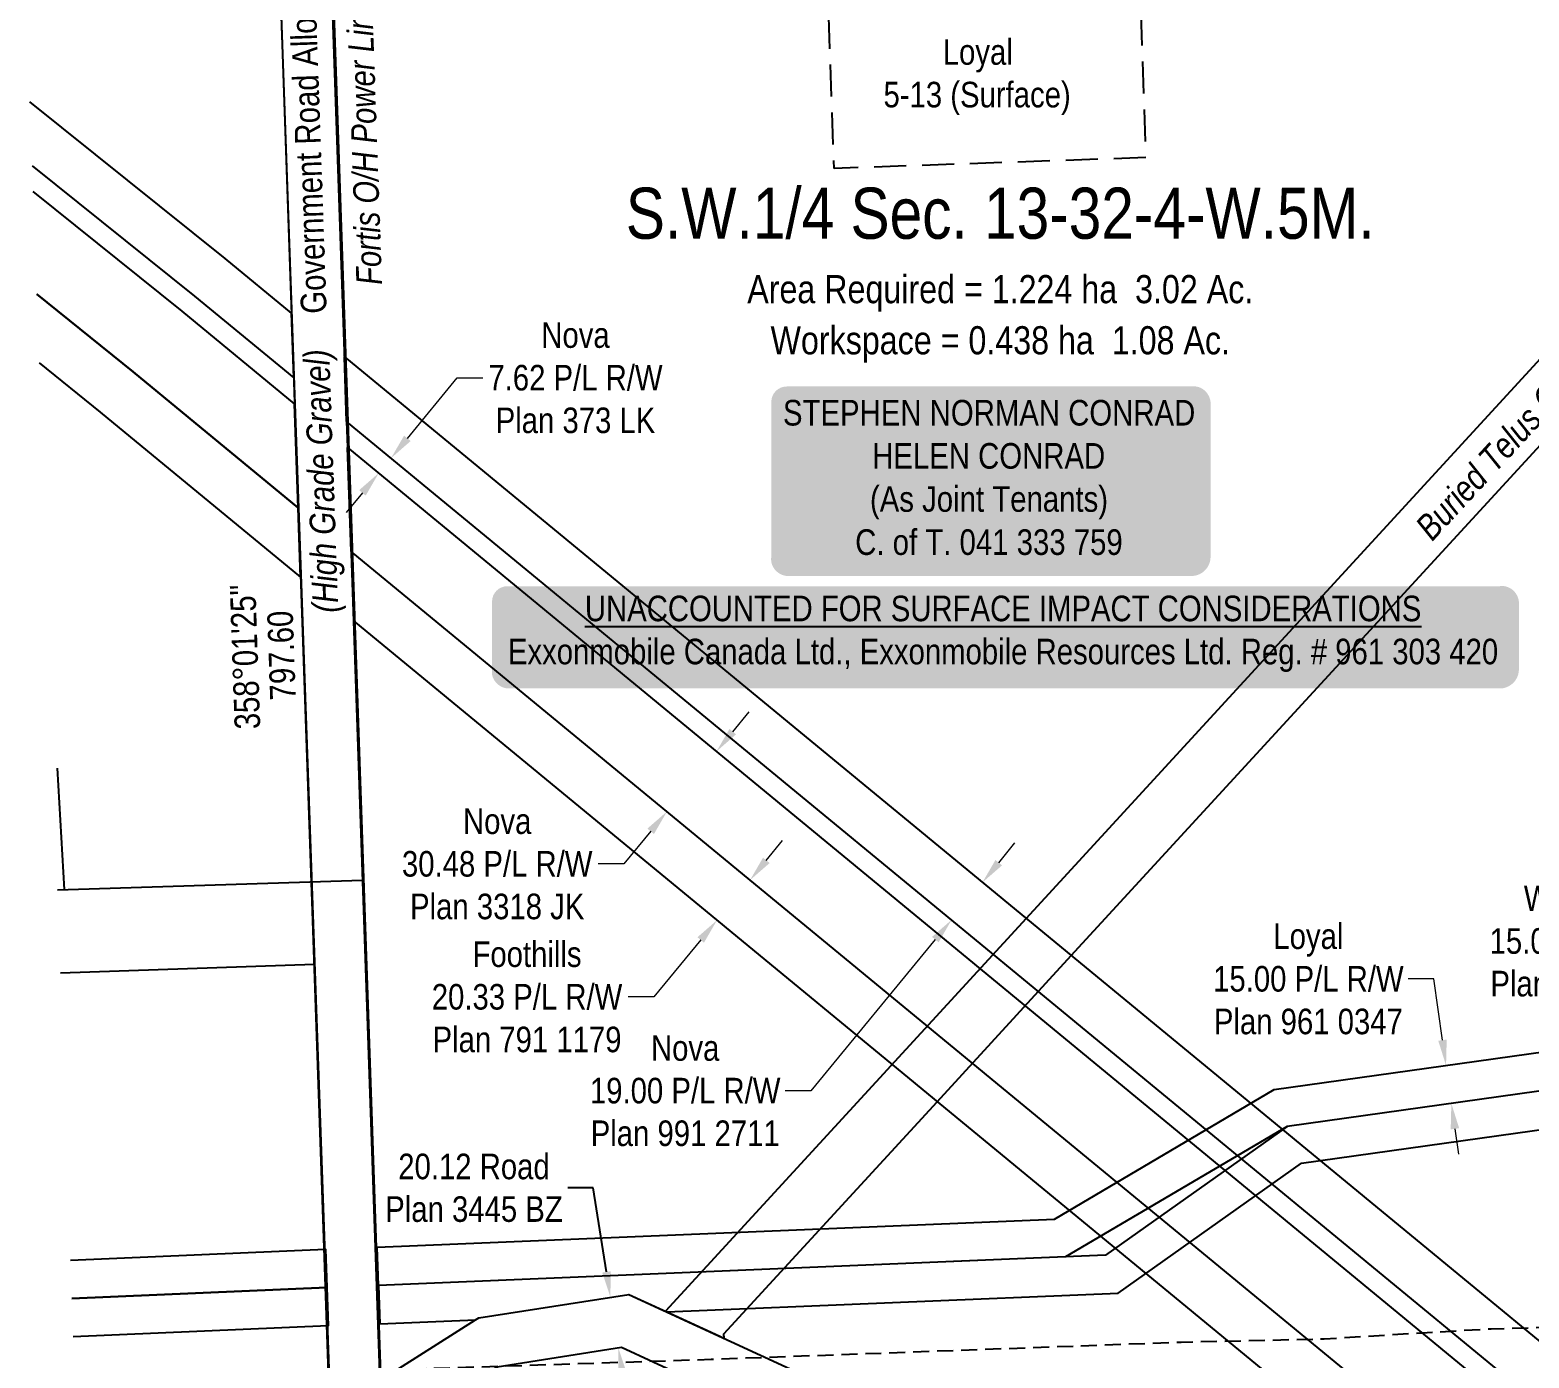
# Model space of a CAD drawing. Extents: x 675835 to 685285, y 5733153 to 5738077.
# Drawn here: x 675909 to 676495, y 5734878 to 5735397 of the extents above; entities that cross this region are included whole.
import ezdxf
from ezdxf.enums import TextEntityAlignment as Align

# ---------------------------------------------------------------- set-up
doc = ezdxf.new("R2010")
doc.units = 0
doc.header["$LTSCALE"] = 5
doc.header["$PDMODE"] = 34
doc.header["$PDSIZE"] = 0.03
doc.linetypes.add('foc-ACCESSROAD', pattern=[3.75, 2.5, -1.25])
doc.linetypes.add('UG_PIPE', pattern=[1.875, 1.25, -0.625])
doc.layers.get('Defpoints').update_dxf_attribs({"color": 9})
for name, color, linetype in [('AS-OWNER', 7, 'Continuous'), ('AS-PIPE-UG', 44, 'UG_PIPE'), ('AS-POWER', 104, 'foc-POWER'), ('AS-POWER-T', 104, 'Continuous'), ('AS-TELUS', 224, 'foc-TEL'), ('C-RW', 13, 'Continuous'), ('C-SYMBOL', 7, 'Continuous'), ('C-WS', 13, 'foc-ACCESSROAD'), ('CG-NOTES', 7, 'Continuous'), ('F-RW', 190, 'Continuous'), ('L-AREAREQUIRED', 7, 'Continuous'), ('L-AREAWORK', 5, 'Continuous'), ('L-BD', 7, 'Continuous'), ('L-ROAD-T', 7, 'Continuous'), ('L-SEC', 7, 'Continuous'), ('L-TITLEDB', 4, 'Continuous'), ('L-TITLEDB-T', 4, 'Continuous')]:
    doc.layers.add(name, color=color, linetype=linetype)
for name, color, linetype, lineweight in [('C-RW-T', 13, 'Continuous', 9), ('C-WS-T', 13, 'Continuous', 9), ('F-RW-T', 190, 'Continuous', 9), ('T-TEXT', 48, 'Continuous', 18)]:
    doc.layers.add(name, color=color, linetype=linetype, lineweight=lineweight)
doc.styles.add('100L', font='ARIALN.TTF', dxfattribs={"height": 11})
doc.styles.add('175L', font='ARIALN.TTF', dxfattribs={"height": 20})
doc.styles.add('80', font='ARIALN.TTF', dxfattribs={"height": 10})
doc.styles.add('80CG', font='ARIALN.TTF', dxfattribs={"height": 10})
doc.styles.add('80L', font='ARIALN.TTF', dxfattribs={"height": 10})
doc.styles.add('80LS', font='ARIALNI.TTF', dxfattribs={"height": 10})
doc.styles.add('foc-LtypeFont', font='ARIALN.TTF', dxfattribs={"height": 7.35})
doc.styles.add('TXT', font='ARIALN.TTF', dxfattribs={"height": 0.2})
doc.linetypes.add('foc-POWER', pattern='A,6,-1,["P",foc-LtypeFont,S=0.2,R=0,X=-0.625,Y=-0.75],-1.24,4', length=12.24)
doc.linetypes.add('foc-TEL', pattern='A,2,-1,["T",foc-LtypeFont,S=0.2,R=0,X=-0.425,Y=-0.75],-1.24,8', length=12.24)
doc.dimstyles.new('Compass 5 000', dxfattribs={"dimscale": 5, "dimtxt": 9, "dimasz": 2, "dimexe": 0.2, "dimexo": 0.0625, "dimgap": 0.5, "dimtad": 0, "dimtih": 1, "dimtoh": 1, "dimzin": 0, "dimdsep": 46, "dimtxsty": '80CG', "dimcen": 0.1, "dimse1": 1, "dimse2": 1, "dimclrd": 256, "dimclrt": 256, "dimaunit": 1, "dimadec": 4, "dimazin": 0, "dimtfac": 0.06, "dimtofl": 0, "dimtmove": 0, "dimatfit": 1, "dimfxl": 0.2, "dimtolj": 1, "dimtzin": 0, "dimlwd": -1, "dimarcsym": 0})

# ---------------------------------------------------------------- blocks, each defined once
blk = doc.blocks.new('*D565')
at = {"layer": 'C-RW-T', "transparency": 16777216}
for p, q in [((676457.65, 5735025.72), (676447.65, 5735025.72)), ((676461.01, 5735001.82), (676457.65, 5735025.72)), ((676465.87, 5734967.15), (676467.26, 5734957.24))]:
    blk.add_line(p, q, dxfattribs=at)
for points in [[(676462.66, 5735002.05), (676459.36, 5735001.58), (676462.4, 5734991.91)], [(676467.52, 5734967.38), (676464.22, 5734966.91), (676464.48, 5734977.05)]]:
    blk.add_solid(points, dxfattribs=at)
at = {"layer": 'Defpoints', "color": 0, "transparency": 16777216}
for p in [(676462.4, 5734991.91), (676490.96, 5734995.92), (676493.05, 5734981.06)]:
    blk.add_point(p, dxfattribs=at)
at = {"layer": 'C-RW-T', "transparency": 16777216, "insert": (676408.57, 5735025.72), "char_height": 10, "attachment_point": 5, "style": '80CG'}
blk.add_mtext('\\A1;Loyal\\P15.00 P/L R/W\\PPlan 961 0347', dxfattribs=at)
blk = doc.blocks.new('*D566')
at = {"layer": 'Defpoints', "color": 0, "transparency": 16777216}
for p in [(676682.77, 5735007.66), (676684.85, 5734992.84), (676574.64, 5734977.37)]:
    blk.add_point(p, dxfattribs=at)
at = {"layer": 'F-RW-T', "transparency": 16777216}
for p, q in [((676565.77, 5735040.52), (676555.77, 5735040.52)), ((676571.17, 5735002.09), (676565.77, 5735040.52)), ((676576.03, 5734967.46), (676577.42, 5734957.56))]:
    blk.add_line(p, q, dxfattribs=at)
for points in [[(676572.82, 5735002.32), (676569.52, 5735001.86), (676572.56, 5734992.19)], [(676577.68, 5734967.7), (676574.38, 5734967.23), (676574.64, 5734977.37)]]:
    blk.add_solid(points, dxfattribs=at)
at = {"layer": 'F-RW-T', "transparency": 16777216, "insert": (676516.69, 5735040.52), "char_height": 10, "attachment_point": 5, "style": '80CG'}
blk.add_mtext('\\A1;Whitecap\\P15.00 P/L R/W\\PPlan 821 0428', dxfattribs=at)
blk = doc.blocks.new('*D567')
at = {"layer": 'Defpoints', "color": 0, "transparency": 16777216}
for p in [(676120.02, 5734898.82), (676135.67, 5734901.28), (676123.13, 5734878.96)]:
    blk.add_point(p, dxfattribs=at)
at = {"layer": 'L-TITLEDB-T', "transparency": 16777216}
for p, q in [((676128.97, 5734944.01), (676118.97, 5734944.01)), ((676134.12, 5734911.15), (676128.97, 5734944.01)), ((676140.33, 5734871.53), (676141.88, 5734861.65))]:
    blk.add_line(p, q, dxfattribs=at)
for points in [[(676135.77, 5734911.41), (676132.47, 5734910.9), (676135.67, 5734901.28)], [(676141.98, 5734871.79), (676138.69, 5734871.27), (676138.78, 5734881.41)]]:
    blk.add_solid(points, dxfattribs=at)
at = {"layer": 'L-TITLEDB-T', "transparency": 16777216, "insert": (676082.33, 5734944.01), "char_height": 10, "attachment_point": 5, "style": '80CG'}
blk.add_mtext('\\A1;20.12 Road\\PPlan 3445 BZ', dxfattribs=at)
blk = doc.blocks.new('*D575')
at = {"layer": 'Defpoints', "color": 0, "transparency": 16777216}
for p in [(676205.99, 5735125.42), (676193.92, 5735110.76), (676281.14, 5735063.49)]:
    blk.add_point(p, dxfattribs=at)
at = {"layer": 'F-RW-T', "transparency": 16777216}
for p, q in [((676287.5, 5735071.2), (676293.86, 5735078.92)), ((676262.71, 5735041.12), (676213.99, 5734982)), ((676213.99, 5734982), (676203.99, 5734982))]:
    blk.add_line(p, q, dxfattribs=at)
for points in [[(676286.22, 5735072.26), (676288.79, 5735070.14), (676281.14, 5735063.49)], [(676261.42, 5735042.18), (676264, 5735040.06), (676269.07, 5735048.84)]]:
    blk.add_solid(points, dxfattribs=at)
at = {"layer": 'F-RW-T', "transparency": 16777216, "insert": (676164.91, 5734982), "char_height": 10, "attachment_point": 5, "style": '80CG'}
blk.add_mtext('\\A1;Nova\\P19.00 P/L R/W\\PPlan 991 2711', dxfattribs=at)
blk = doc.blocks.new('*D576')
at = {"layer": 'Defpoints', "color": 0, "transparency": 16777216}
for p in [(676049.92, 5735229.42), (676102.42, 5735186.16), (676097.57, 5735180.28)]:
    blk.add_point(p, dxfattribs=at)
at = {"layer": 'F-RW-T', "transparency": 16777216}
for p, q in [((676056.28, 5735237.14), (676075.77, 5735260.79)), ((676075.77, 5735260.79), (676085.77, 5735260.79)), ((676038.71, 5735215.82), (676032.35, 5735208.11))]:
    blk.add_line(p, q, dxfattribs=at)
for points in [[(676054.99, 5735238.2), (676057.56, 5735236.08), (676049.92, 5735229.42)], [(676037.43, 5735216.88), (676040, 5735214.76), (676045.07, 5735223.54)]]:
    blk.add_solid(points, dxfattribs=at)
at = {"layer": 'F-RW-T', "transparency": 16777216, "insert": (676122.02, 5735260.79), "char_height": 10, "attachment_point": 5, "style": '80CG'}
blk.add_mtext('\\A1;Nova\\P7.62 P/L R/W\\PPlan 373 LK', dxfattribs=at)
blk = doc.blocks.new('*D577')
at = {"layer": 'Defpoints', "color": 0, "transparency": 16777216}
for p in [(676157.77, 5735091.19), (676207.23, 5735089.92), (676187.85, 5735066.41)]:
    blk.add_point(p, dxfattribs=at)
at = {"layer": 'F-RW-T', "transparency": 16777216}
for p, q in [((676183.51, 5735122.43), (676189.86, 5735130.14)), ((676151.41, 5735083.47), (676140.88, 5735070.69)), ((676140.88, 5735070.69), (676130.88, 5735070.69))]:
    blk.add_line(p, q, dxfattribs=at)
for points in [[(676182.22, 5735123.49), (676184.79, 5735121.37), (676177.15, 5735114.71)], [(676150.13, 5735084.53), (676152.7, 5735082.41), (676157.77, 5735091.19)]]:
    blk.add_solid(points, dxfattribs=at)
at = {"layer": 'F-RW-T', "transparency": 16777216, "insert": (676091.41, 5735070.69), "char_height": 10, "attachment_point": 5, "style": '80CG'}
blk.add_mtext('\\A1;Nova\\P30.48 P/L R/W\\PPlan 3318 JK', dxfattribs=at)
blk = doc.blocks.new('*D578')
at = {"layer": 'Defpoints', "color": 0, "transparency": 16777216}
for p in [(676177.34, 5735048.7), (676220.07, 5735039.84), (676207.14, 5735024.14)]:
    blk.add_point(p, dxfattribs=at)
at = {"layer": 'F-RW-T', "transparency": 16777216}
for p, q in [((676196.63, 5735072.11), (676202.99, 5735079.83)), ((676170.98, 5735040.98), (676152.61, 5735018.69)), ((676152.61, 5735018.69), (676142.61, 5735018.69))]:
    blk.add_line(p, q, dxfattribs=at)
for points in [[(676195.34, 5735073.17), (676197.92, 5735071.05), (676190.27, 5735064.4)], [(676169.69, 5735042.04), (676172.26, 5735039.92), (676177.34, 5735048.7)]]:
    blk.add_solid(points, dxfattribs=at)
at = {"layer": 'F-RW-T', "transparency": 16777216, "insert": (676103.07, 5735018.69), "char_height": 10, "attachment_point": 5, "style": '80CG'}
blk.add_mtext('\\A1;Foothills\\P20.33 P/L R/W\\PPlan 791 1179', dxfattribs=at)
blk = doc.blocks.new('*U587')
h = blk.add_hatch(color=59)
edge = h.paths.add_edge_path()
edge.add_line((-79, -37), (79, -37))
edge.add_arc((79, -31), 6, 270, 360)
edge.add_line((85, -31), (85, 29.5))
edge.add_arc((79, 29.5), 6, 0, 90)
edge.add_line((79, 35.5), (-79, 35.5))
edge.add_arc((-79, 29.5), 6, 90, 180)
edge.add_line((-85, 29.5), (-85, -31))
edge.add_arc((-79, -31), 6, 180, 270)
at = {"color": 1, "flags": 128}
blk.add_lwpolyline([(-79, -37, 3, 3, 0), (79, -37, 3, 3, 0.414214), (85, -31, 3, 3, 0), (85, 29.5, 3, 0, 0.414214), (79, 35.5, 0, 0, 0), (-79, 35.5, 0, 0, 0.414214), (-85, 29.5, 0, 0, 0), (-85, -31, 0, 3, 0.414214)], format="xyseb", close=True, dxfattribs=at)
blk.add_lwpolyline([(-48.38, -27.31, 0, 7.5, 0), (0, 0, 0, 0, 0)], format="xyseb", dxfattribs=at)
at = {"color": 1, "style": '80'}
blk.add_attdef('ENTER_TEXT_001', (-35.99, -5), '', height=10, dxfattribs=at)
blk = doc.blocks.new('*U752')
h = blk.add_hatch(color=255)
edge = h.paths.add_edge_path()
edge.add_line((-194, -20), (194, -20))
edge.add_arc((194, -14), 6, 270, 360)
edge.add_line((200, -14), (200, 12.5))
edge.add_arc((194, 12.5), 6, 0, 90)
edge.add_line((194, 18.5), (-194, 18.5))
edge.add_arc((-194, 12.5), 6, 90, 180)
edge.add_line((-200, 12.5), (-200, -14))
edge.add_arc((-194, -14), 6, 180, 270)
at = {"color": 1, "flags": 128}
blk.add_lwpolyline([(-194, -20, 3, 3, 0), (194, -20, 3, 3, 0.414214), (200, -14, 3, 3, 0), (200, 12.5, 3, 0, 0.414214), (194, 18.5, 0, 0, 0), (-194, 18.5, 0, 0, 0.414214), (-200, 12.5, 0, 0, 0), (-200, -14, 0, 3, 0.414214)], format="xyseb", close=True, dxfattribs=at)
for points in [[(71.86, 2.33, 0, 7.5, 0), (0, 0, 0, 0, 0)], [(-74.16, -11.54, 0, 7.5, 0), (0, 0, 0, 0, 0)]]:
    blk.add_lwpolyline(points, format="xyseb", dxfattribs=at)
at = {"color": 1, "style": '80'}
blk.add_attdef('ENTER_TEXT_001', (-26.85, -4.92), '', height=10, dxfattribs=at)

msp = doc.modelspace()

# ---------------------------------------------------------------- linework, layer by layer
at = {"layer": 'AS-PIPE-UG', "flags": 128}
msp.add_lwpolyline([(675926.258, 5734866.493), (676005.06, 5734871.485), (676175.027, 5734877.022), (676358.858, 5734883.736), (676414.78, 5734885.008), (676450.902, 5734887.233), (676480.097, 5734888.965), (676673.508, 5734894.145), (676781.553, 5734903.401), (676802.284, 5734903.622), (676816.074, 5734903.896), (676830.493, 5734904.239), (676848.295, 5734904.401), (676869.877, 5734904.964), (676988.336, 5734902.924), (677504.957, 5734918.689), (677491.014, 5735064.701), (677481.807, 5735284.963), (677513.215, 5735472.117), (677516.739, 5735510.847), (677516.524, 5735523.109), (677515.845, 5735524.298), (677507.688, 5735524.977), (677507.178, 5735523.788), (677494.264, 5735524.128), (677487.467, 5735530.242), (677482.199, 5735541.451), (677483.049, 5735587.475), (677485.767, 5735591.89), (677495.113, 5735595.457), (677504.969, 5735594.947), (677514.995, 5735594.268), (677527.57, 5735590.362), (677613.893, 5735589.682), (677626.479, 5735589.63)], dxfattribs=at)
at = {"layer": 'AS-POWER', "flags": 128}
for points in [[(676077.844, 5733963.956), (676047.197, 5734833.319), (676019.198, 5735650.52), (676018.942, 5735658.137), (676018.009, 5735685.129), (676009.566, 5735929.52), (675990.459, 5736461.52), (675990.304, 5736465.964), (675987.223, 5736554.62), (675984.524, 5736632.363), (675972.033, 5736991.919), (675968.974, 5737079.956), (675962.531, 5737265.443)], [(675922.179, 5735060.669), (675919.435, 5735108.19)], [(675919.482, 5735060.582), (676038.742, 5735064.418)]]:
    msp.add_lwpolyline(points, dxfattribs=at)
at = {"layer": 'AS-TELUS', "flags": 128}
for points in [[(676057.715, 5733963.731), (675998.112, 5735657.447), (675990.38, 5735881.261)], [(675920.613, 5735028.184), (676020.002, 5735031.545)]]:
    msp.add_lwpolyline(points, dxfattribs=at)
at = {"layer": 'C-RW', "flags": 128}
for points in [[(676180.115, 5734885.215), (676180.061, 5734886.918), (676263.445, 5734977.743), (676315.885, 5735034.855), (676730.272, 5735486.064), (676870.784, 5735639.035), (676868.032, 5735726.61), (676845.183, 5735725.853), (676847.661, 5735647.619), (676822.602, 5735620.368), (676691.756, 5735477.914), (676157.219, 5734895.79)], [(676746.019, 5735031.693), (676923.179, 5735056.581), (677014.63, 5735151.333), (677087.732, 5735184.178), (677154.123, 5735213.759), (677447.431, 5735345.086), (677635.38, 5735351.91), (677635.904, 5735336.927), (677450.902, 5735330.208), (677170.317, 5735204.578), (677059.808, 5735155.317), (677023.381, 5735138.834), (676930.475, 5735042.459), (676746.542, 5735016.604), (676400.233, 5734968.051), (676313.64, 5734917.05), (676044.948, 5734905.869), (676044.429, 5734920.863), (676309.284, 5734931.839), (676395.196, 5734982.487)]]:
    msp.add_lwpolyline(points, close=True, dxfattribs=at)
msp.add_lwpolyline([(675924.536, 5734915.817), (676024.333, 5734920.037), (676024.852, 5734905.043), (675925.061, 5734900.797)], dxfattribs=at)
at = {"layer": 'C-WS', "flags": 128}
msp.add_lwpolyline([(676344.968, 5735346.917), (676223.143, 5735342.691), (676218.917, 5735464.516), (676340.742, 5735468.742)], close=True, dxfattribs=at)
at = {"layer": 'F-RW', "flags": 128}
for points in [[(676747.063, 5735001.573), (676937.545, 5735028.301), (677015.52, 5735109.544), (677557.763, 5735669.971), (677624.045, 5735671.607), (677623.532, 5735686.271), (677551.465, 5735685.002), (677138.474, 5735258.189), (677004.742, 5735119.972), (676930.475, 5735042.459), (676746.542, 5735016.604), (676400.233, 5734968.051), (676329.213, 5734917.693), (676044.948, 5734905.869), (676045.467, 5734890.875), (676082.995, 5734892.428), (676084.219, 5734893.206), (676142.891, 5734902.408), (676157.795, 5734895.524), (676334.259, 5734902.892), (676405.915, 5734953.68)], [(676031.666, 5735269.078), (676516.884, 5734869.269), (676488.142, 5734868.327), (676032.542, 5735243.741)], [(676476.556, 5734867.971), (676488.142, 5734868.327), (676032.542, 5735243.741), (676032.893, 5735233.581)], [(676032.893, 5735233.581), (676476.556, 5734867.971), (676430.467, 5734866.504), (676034.299, 5735192.918)], [(676034.299, 5735192.926), (676035.236, 5735165.807), (676399.7, 5734865.459), (676430.467, 5734866.504)]]:
    msp.add_lwpolyline(points, close=True, dxfattribs=at)
for points in [[(675909.598, 5735343.713), (675973.062, 5735292.752), (676011.826, 5735260.811), (676010.951, 5735286.126), (675985.051, 5735307.467), (675908.723, 5735368.759)], [(675909.598, 5735343.713), (675973.062, 5735292.752), (676011.826, 5735260.811), (676012.178, 5735250.644), (675968.254, 5735286.842), (675909.949, 5735333.659)], [(675911.352, 5735293.456), (675949.023, 5735263.208), (676013.584, 5735209.984), (676012.178, 5735250.644), (675968.254, 5735286.842), (675909.949, 5735333.659)], [(675912.289, 5735266.636), (675936.197, 5735247.44), (676014.521, 5735182.859), (676013.584, 5735209.984), (675949.023, 5735263.208), (675911.352, 5735293.456)], [(675925.061, 5734900.797), (676024.852, 5734905.043), (676025.371, 5734890.05), (675925.583, 5734885.833)]]:
    msp.add_lwpolyline(points, dxfattribs=at)
at = {"layer": 'L-SEC'}
for p, q in [((675998.112, 5735657.447), (676012.015, 5735255.369)), ((676018.213, 5735658.142), (676032.116, 5735256.064)), ((676012.015, 5735255.369), (676025.915, 5734853.291)), ((676032.116, 5735256.064), (676046.018, 5734853.944))]:
    msp.add_line(p, q, dxfattribs=at)
at = {"layer": 'L-TITLEDB', "flags": 128}
msp.add_lwpolyline([(676046.22, 5734869.059), (676082.982, 5734892.42), (676084.219, 5734893.206), (676142.891, 5734902.408), (676234.282, 5734860.197), (676189.565, 5734858.627), (676139.956, 5734881.597), (676091.454, 5734873.981), (676060.704, 5734854.435), (676046.74, 5734853.981)], close=True, dxfattribs=at)

# ---------------------------------------------------------------- block references
at = {"layer": 'AS-OWNER', "linetype": 'ByBlock'}
ref = msp.add_blockref('*U587', (676283.7, 5735221.863), dxfattribs=dict(at, xscale=1.001442076590299, yscale=1.001442076590299, zscale=1.001442076590299))
ref.add_attrib('ENTER_TEXT_001', 'STEPHEN NORMAN CONRAD', (676203.144, 5735242.151), dxfattribs={"layer": '0', "color": 1, "height": 10.01442, "style": '80'})
ref.add_attrib('ENTER_TEXT_002', 'HELEN CONRAD', (676238.01, 5735225.283), dxfattribs={"layer": '0', "color": 1, "height": 10.01442, "style": '80'})
ref.add_attrib('ENTER_TEXT_003', '(As Joint Tenants)', (676237.153, 5735208.421), dxfattribs={"layer": '0', "color": 1, "height": 10.01442, "style": '80'})
ref.add_attrib('ENTER_TEXT_004', 'C. of T. 041 333 759', (676231.38, 5735191.553), dxfattribs={"layer": '0', "color": 1, "height": 10.01442, "style": '80'})
at = {"layer": 'CG-NOTES'}
ref = msp.add_blockref('*U752', (676289.384, 5735160.821), dxfattribs=at)
ref.add_attrib('ENTER_TEXT_001', '%%UUNACCOUNTED FOR SURFACE IMPACT CONSIDERATIONS', (676125.7, 5735165.624), dxfattribs={"layer": '0', "color": 1, "height": 10, "style": '80'})
ref.add_attrib('ENTER_TEXT_002', 'Exxonmobile Canada Ltd., Exxonmobile Resources Ltd. Reg. # 961 303 420', (676095.601, 5735148.78), dxfattribs={"layer": '0', "color": 1, "height": 10, "style": '80'})

# ---------------------------------------------------------------- texts
at = {"layer": 'AS-POWER-T', "insert": (676036.401, 5735296.588), "char_height": 9.99822, "attachment_point": 1, "rotation": 91.979965, "style": 'TXT'}
msp.add_mtext_dynamic_manual_height_columns('\\pi0.3262;{\\fArial Narrow|b0|i1|c0|p34;Fortis O/H Power Line}', width=112.48104, gutter_width=1, heights=[0], dxfattribs=at)
at = {"layer": 'AS-TELUS', "insert": (676449.418, 5735203.122), "char_height": 9.99822, "attachment_point": 1, "rotation": 47.435791, "style": 'TXT'}
msp.add_mtext_dynamic_manual_height_columns('\\pi0.29892;{\\fArial Narrow|b0|i1|c0|p34;Buried Telus Cable}', width=97.21773, gutter_width=1, heights=[0], dxfattribs=at)
at = {"layer": 'C-SYMBOL', "color": 3, "style": '175L'}
msp.add_text('S.W.1/4 Sec. 13-32-4-W.5M.', height=19.99644, dxfattribs=at).set_placement((676288.108, 5735309.188), align=Align.BOTTOM_CENTER)
at = {"layer": 'C-WS-T', "insert": (676242.18, 5735393.229), "char_height": 9.99822, "attachment_point": 1, "style": '80CG'}
msp.add_mtext_dynamic_manual_height_columns('\\pi23.439;Loyal\\P\\pi0.27846;5-13 (Surface)', width=72.61093, gutter_width=49.991, heights=[0], dxfattribs=at)
at = {"layer": 'L-AREAREQUIRED', "color": 5, "style": '100L'}
msp.add_text('Area Required = 1.224 ha  3.02 Ac.', height=10.99804, dxfattribs=at).set_placement((676288.108, 5735286.692), align=Align.BOTTOM_CENTER)
at = {"layer": 'L-AREAWORK', "color": 5, "style": '100L'}
msp.add_text('Workspace = 0.438 ha  1.08 Ac.', height=10.99804, dxfattribs=at).set_placement((676288.108, 5735266.695), align=Align.BOTTOM_CENTER)
at = {"layer": 'L-BD', "style": '80L'}
for s, height, p in [("358°01'25''", 9.99816, (675992.805, 5735151.724)), ('797.60', 9.9982, (676007.044, 5735152.216))]:
    msp.add_text(s, height=height, rotation=91.9768, dxfattribs=at).set_placement(p, align=Align.MIDDLE)
at = {"layer": 'L-ROAD-T', "style": '80L'}
msp.add_text('Government Road Allowance', height=9.99822, rotation=91.989639, dxfattribs=at).set_placement((676017.155, 5735360.311), align=Align.MIDDLE_CENTER)
at = {"layer": 'T-TEXT', "style": '80LS'}
msp.add_text('(High Grade Gravel)', height=9.99822, rotation=91.989639, dxfattribs=at).set_placement((676022.507, 5735220.42), align=Align.MIDDLE_CENTER)

# ---------------------------------------------------------------- dimensions: what is measured, and where the dimension line sits
at = {"layer": 'C-RW-T'}
dim = msp.add_linear_dim(base=(676462.396, 5734991.913), p1=(676493.049, 5734981.055), p2=(676490.964, 5734995.92), angle=97.984162, text='Loyal\\P15.00 P/L R/W\\PPlan 961 0347', dimstyle='Compass 5 000', dxfattribs=at)
dim.commit()
dim.dimension.update_dxf_attribs({"geometry": '*D565', "text_midpoint": (676408.568, 5735025.722), "dimtype": 161})
at = {"layer": 'F-RW-T'}
for base, p1, p2, angle, text, picture, middle in [((676049.918, 5735229.423), (676097.571, 5735180.281), (676102.418, 5735186.163), 50.51153, 'Nova\\P7.62 P/L R/W\\PPlan 373 LK', '*D576', (676122.02, 5735260.794)), ((676281.144, 5735063.486), (676193.921, 5735110.764), (676205.995, 5735125.415), 50.508496, 'Nova\\P19.00 P/L R/W\\PPlan 991 2711', '*D575', (676164.908, 5734982.002)), ((676574.639, 5734977.367), (676682.77, 5735007.658), (676684.85, 5734992.839), 277.991357, 'Whitecap\\P15.00 P/L R/W\\PPlan 821 0428', '*D566', (676516.687, 5735040.519))]:
    dim = msp.add_linear_dim(base=base, p1=p1, p2=p2, angle=angle, text=text, dimstyle='Compass 5 000', dxfattribs=at)
    dim.commit()
    dim.dimension.update_dxf_attribs({"geometry": picture, "text_midpoint": middle, "dimtype": 161})
at = {"layer": 'F-RW-T', "color": 4}
for base, p1, p2, angle, text, picture, middle in [((676157.77, 5735091.191), (676207.227, 5735089.923), (676187.851, 5735066.407), 230.513277, 'Nova\\P30.48 P/L R/W\\PPlan 3318 JK', '*D577', (676091.408, 5735070.691)), ((676177.338, 5735048.702), (676220.073, 5735039.836), (676207.14, 5735024.142), 230.508269, 'Foothills\\P20.33 P/L R/W\\PPlan 791 1179', '*D578', (676103.066, 5735018.691))]:
    dim = msp.add_linear_dim(base=base, p1=p1, p2=p2, angle=angle, text=text, dimstyle='Compass 5 000', dxfattribs=at)
    dim.commit()
    dim.dimension.update_dxf_attribs({"geometry": picture, "text_midpoint": middle, "dimtype": 161})
at = {"layer": 'L-TITLEDB-T'}
dim = msp.add_linear_dim(base=(676135.668, 5734901.276), p1=(676123.133, 5734878.956), p2=(676120.018, 5734898.821), angle=98.913544, text='20.12 Road\\PPlan 3445 BZ', dimstyle='Compass 5 000', dxfattribs=at)
dim.commit()
dim.dimension.update_dxf_attribs({"geometry": '*D567', "text_midpoint": (676082.332, 5734944.014), "dimtype": 161})

doc.saveas('drawing.dxf')
